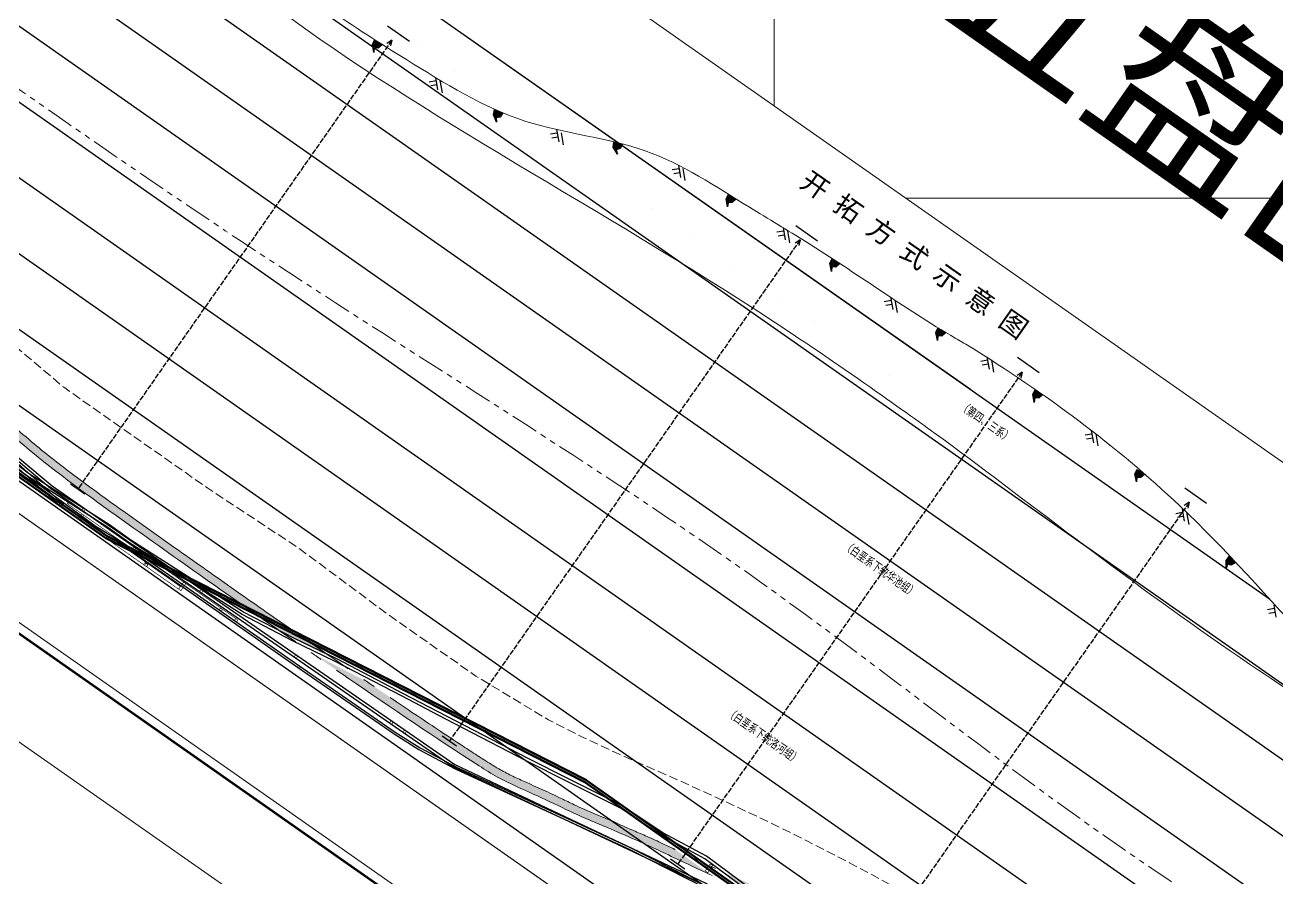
# Model space of a CAD drawing. Header units: inches. Extents: x 36473197 to 36486087, y 3899343 to 3911260.
# Drawn here: x 36475158 to 36476565, y 3904237 to 3905194 of the extents above; entities that cross this region are included whole.
import ezdxf

# ---------------------------------------------------------------- set-up
doc = ezdxf.new("R2010")
doc.units = ezdxf.units.IN
doc.header["$MEASUREMENT"] = 0
for name, pattern in [('ACAD_ISO02W100', [15, 12, -3]), ('CKXX1', [14, 5, -2, 5, -2]), ('PHANTOM2', [1.25, 0.625, -0.125, 0.125, -0.125, 0.125, -0.125])]:
    doc.linetypes.add(name, pattern=pattern)
doc.layers.get('0').update_dxf_attribs({"lineweight": 0})
doc.layers.add('0，井田位置示意图', color=7, linetype='Continuous')
for name, color, linetype, lineweight in [('四盘区辅运巷', 7, 'Continuous', 0), ('图形修饰', 7, 'Continuous', 0), ('等值线西区', 7, 'Continuous', 0), ('经纬网', 7, 'Continuous', 0), ('西区08线', 7, 'Continuous', 0), ('西区开拓设计', 7, 'Continuous', 0), ('采掘图', 7, 'Continuous', 0)]:
    doc.layers.add(name, color=color, linetype=linetype, lineweight=lineweight)
doc.styles.get("Standard").update_dxf_attribs({"font": 'simfang.ttf'})
doc.styles.add('黑体', font='simhei.ttf')
doc.linetypes.add('ZIGZAG', pattern='A,0.00254,-5.08,[131,ltypeshp.shx,S=5.08,R=0,X=-5.08,Y=0],-10.16,[131,ltypeshp.shx,S=5.08,R=180,X=5.08,Y=0],-5.08', length=20.32254)

msp = doc.modelspace()

# ---------------------------------------------------------------- hatches: boundary and pattern name
at = {"lineweight": 0}
h = msp.add_hatch(color=251, dxfattribs=at)
h.paths.add_polyline_path([(36475939.2, 3904244.7), (36475976.6, 3904218.5), (36476030.2, 3904194.1), (36476077.3, 3904170.1), (36476131.2, 3904140.9), (36476240.2, 3904064.6), (36476423.1, 3903926.3), (36476242.5, 3904067.5), (36476171.4, 3904118.4), (36476114.4, 3904156.1), (36476081.3, 3904177.8), (36476034, 3904202), (36476000.2, 3904217.2), (36475972, 3904230.3)])
h.paths.add_polyline_path([(36475544.8, 3904455.5), (36475479.7, 3904489.7), (36475509.5, 3904469.2), (36475515.6, 3904464.9), (36475521.8, 3904460.7), (36475528, 3904456.4), (36475534.2, 3904452.2), (36475540.4, 3904447.9), (36475546.6, 3904443.7), (36475552.8, 3904439.5), (36475559.1, 3904435.2), (36475565.3, 3904431), (36475571.5, 3904426.8), (36475577.7, 3904422.6), (36475583.9, 3904418.4), (36475590.2, 3904414.1), (36475596.4, 3904410), (36475602.6, 3904405.8), (36475608.9, 3904401.6), (36475615.1, 3904397.4), (36475621.4, 3904393.3), (36475627.7, 3904389.1), (36475633.9, 3904385), (36475640.2, 3904380.8), (36475646.5, 3904376.7), (36475652.8, 3904372.6), (36475659.1, 3904368.5), (36475665.5, 3904364.4), (36475671.8, 3904360.4), (36475678.1, 3904356.4), (36475684.6, 3904352.5), (36475691.1, 3904348.8), (36475697.8, 3904345.4), (36475704.6, 3904342.1), (36475711.4, 3904338.9), (36475718.2, 3904335.8), (36475725.1, 3904332.7), (36475732, 3904329.6), (36475738.8, 3904326.5), (36475745.6, 3904323.3), (36475752.4, 3904320.2), (36475759.2, 3904316.9), (36475766, 3904313.7), (36475772.8, 3904310.5), (36475779.6, 3904307.3), (36475786.4, 3904304.2), (36475793.3, 3904301.2), (36475800.3, 3904298.4), (36475807.3, 3904295.5), (36475814.2, 3904292.6), (36475821, 3904289.5), (36475827.9, 3904286.5), (36475834.8, 3904283.5), (36475841.7, 3904280.5), (36475848.6, 3904277.5), (36475855.5, 3904274.5), (36475862.3, 3904271.3), (36475869.1, 3904268.1), (36475875.9, 3904264.9), (36475882.7, 3904261.7), (36475889.5, 3904258.5), (36475896.3, 3904255.3), (36475903.1, 3904252.1), (36475909.9, 3904248.9), (36475916.7, 3904245.7), (36475923.5, 3904242.5), (36475929.9, 3904239.5), (36475888.5, 3904268.6), (36475862.5, 3904280.8), (36475836.2, 3904292.3), (36475831.4, 3904294.5), (36475824.6, 3904297.5), (36475817.7, 3904300.6), (36475810.6, 3904303.6), (36475803.5, 3904306.5), (36475796.7, 3904309.3), (36475789.9, 3904312.1), (36475783.2, 3904315.2), (36475776.5, 3904318.3), (36475769.7, 3904321.6), (36475763, 3904324.8), (36475756.1, 3904328), (36475749.3, 3904331.3), (36475742.4, 3904334.4), (36475735.6, 3904337.6), (36475728.7, 3904340.7), (36475721.8, 3904343.8), (36475715, 3904346.9), (36475708.3, 3904350), (36475701.7, 3904353.2), (36475695.3, 3904356.5), (36475689, 3904360), (36475682.7, 3904363.8), (36475676.5, 3904367.7), (36475670.2, 3904371.8), (36475663.9, 3904375.8), (36475657.6, 3904379.9), (36475651.3, 3904384), (36475645, 3904388.1), (36475638.7, 3904392.3), (36475632.5, 3904396.4), (36475626.2, 3904400.5), (36475620, 3904404.7), (36475613.7, 3904408.8), (36475607.5, 3904413), (36475601.3, 3904417.2), (36475595, 3904421.4), (36475588.8, 3904425.6), (36475582.6, 3904429.8), (36475576.4, 3904434), (36475570.2, 3904438.2)])
h.paths.add_polyline_path([(36475929.3, 3904248.3), (36475926.9, 3904244.9), (36475942.4, 3904234), (36475963.1, 3904224.6)])
h.paths.add_polyline_path([(36475924, 3904246.9), (36475926.4, 3904250.3), (36475924.4, 3904251.7), (36475913.6, 3904256.8), (36475906.8, 3904260), (36475902.3, 3904262.1)])
h.paths.add_polyline_path([(36475448.7, 3904511.1), (36475507.4, 3904481.2), (36475502, 3904484.9), (36475495.8, 3904489.1), (36475489.6, 3904493.4), (36475483.5, 3904497.7), (36475477.3, 3904501.9), (36475471.1, 3904506.2), (36475464.9, 3904510.5), (36475458.7, 3904514.8), (36475452.6, 3904519.1), (36475446.4, 3904523.3), (36475440.2, 3904527.6), (36475434.1, 3904531.9), (36475427.9, 3904536.2), (36475421.7, 3904540.5), (36475415.6, 3904544.8), (36475409.4, 3904549.1), (36475403.3, 3904553.4), (36475397.1, 3904557.7), (36475391, 3904562), (36475384.8, 3904566.3), (36475378.7, 3904570.7), (36475372.5, 3904575), (36475366.4, 3904579.3), (36475360.2, 3904583.6), (36475354.1, 3904588), (36475348, 3904592.3), (36475341.8, 3904596.6), (36475335.7, 3904601), (36475329.6, 3904605.3), (36475323.4, 3904609.6), (36475317.3, 3904614), (36475311.2, 3904618.3), (36475305.1, 3904622.7), (36475298.9, 3904627), (36475292.8, 3904631.4), (36475286.7, 3904635.7), (36475280.5, 3904640.1), (36475274.4, 3904644.4), (36475268.3, 3904648.8), (36475262.2, 3904653.2), (36475256.1, 3904657.5), (36475250, 3904661.9), (36475243.9, 3904666.3), (36475237.8, 3904670.7), (36475231.8, 3904675.1), (36475225.7, 3904679.5), (36475219.7, 3904684), (36475213.7, 3904688.5), (36475207.8, 3904693), (36475201.8, 3904697.5), (36475195.9, 3904702.1), (36475190.1, 3904706.7), (36475184.2, 3904711.3), (36475178.4, 3904716), (36475172.6, 3904720.7), (36475166.9, 3904725.4), (36475161.2, 3904730.2), (36475155.5, 3904735.1), (36475149.9, 3904740), (36475144.3, 3904744.9), (36475138.6, 3904749.8), (36475133, 3904754.8), (36475127.4, 3904759.8), (36475121.8, 3904764.8), (36475116.2, 3904769.8), (36475110.6, 3904774.8), (36475105.1, 3904779.8), (36475099.5, 3904784.9), (36475093.9, 3904789.9), (36475088.3, 3904794.9), (36475082.7, 3904799.9), (36475077.1, 3904805), (36475071.5, 3904810), (36475065.9, 3904815), (36475060.3, 3904820), (36475054.7, 3904825.1), (36475049.1, 3904830.1), (36475043.4, 3904835.1), (36475037.8, 3904840.1), (36475032.1, 3904845), (36475026.4, 3904850), (36475020.8, 3904854.9), (36475015.1, 3904859.8), (36475009.5, 3904864.8), (36475003.9, 3904869.7), (36474998.3, 3904874.7), (36474992.7, 3904879.7), (36474987.2, 3904884.7), (36474981.6, 3904889.8), (36474976, 3904894.8), (36474970.4, 3904899.9), (36474964.7, 3904904.9), (36474959, 3904909.9), (36474953.3, 3904914.8), (36474947.6, 3904919.8), (36474941.8, 3904924.7), (36474936.1, 3904929.5), (36474930.3, 3904934.4), (36474924.4, 3904939.2), (36474918.6, 3904944), (36474912.7, 3904948.7), (36474906.9, 3904953.5), (36474901, 3904958.2), (36474895.1, 3904962.9), (36474889.2, 3904967.6), (36474883.3, 3904972.3), (36474877.3, 3904976.9), (36474871.4, 3904981.6), (36474865.4, 3904986.2), (36474859.3, 3904990.8), (36474853.3, 3904995.4), (36474847.1, 3904999.9), (36474841, 3905004.3), (36474834.7, 3905008.7), (36474828.4, 3905013), (36474822.1, 3905017.2), (36474815.6, 3905021.4), (36474809.1, 3905025.4), (36474802.6, 3905029.3), (36474796.1, 3905033.2), (36474789.6, 3905037), (36474783.1, 3905040.8), (36474776.7, 3905044.6), (36474770.3, 3905048.4), (36474763.9, 3905052.3), (36474757.6, 3905056.2), (36474751.4, 3905060.2), (36474745.1, 3905064.2), (36474738.9, 3905068.3), (36474732.7, 3905072.5), (36474726.5, 3905076.6), (36474720.3, 3905080.9), (36474714.1, 3905085.1), (36474707.9, 3905089.4), (36474701.7, 3905093.6), (36474695.5, 3905097.9), (36474689.3, 3905102.1), (36474683.1, 3905106.4), (36474676.8, 3905110.6), (36474670.5, 3905114.8), (36474664.2, 3905119), (36474657.9, 3905123.1), (36474651.5, 3905127.2), (36474645.2, 3905131.3), (36474638.8, 3905135.4), (36474632.4, 3905139.4), (36474626.1, 3905143.4), (36474619.7, 3905147.4), (36474613.3, 3905151.4), (36474606.9, 3905155.4), (36474600.5, 3905159.3), (36474594, 3905163.2), (36474587.6, 3905167.2), (36474581.2, 3905171.1), (36474574.7, 3905175), (36474568.2, 3905178.9), (36474561.8, 3905182.7), (36474555.3, 3905186.6), (36474548.8, 3905190.4), (36474542.3, 3905194.2), (36474535.8, 3905198), (36474529.3, 3905201.8), (36474522.8, 3905205.6), (36474516.3, 3905209.4), (36474509.8, 3905213.2), (36474503.4, 3905217), (36474496.9, 3905220.8), (36474490.4, 3905224.6), (36474484, 3905228.4), (36474477.6, 3905232.2), (36474471.2, 3905236.1), (36474464.8, 3905240), (36474458.4, 3905243.9), (36474452, 3905247.8), (36474445.7, 3905251.8), (36474439.4, 3905255.8), (36474433.1, 3905259.8), (36474426.7, 3905263.9), (36474420.4, 3905267.9), (36474414.1, 3905272), (36474407.8, 3905276.1), (36474401.5, 3905280.1), (36474395.3, 3905284.2), (36474389.1, 3905288.3), (36474382.9, 3905292.5), (36474376.9, 3905296.7), (36474370.8, 3905301.1), (36474364.8, 3905305.4), (36474358.8, 3905309.9), (36474352.9, 3905314.4), (36474346.9, 3905318.9), (36474341.6, 3905312), (36474347.6, 3905307.4), (36474353.6, 3905302.9), (36474359.7, 3905298.4), (36474365.7, 3905294), (36474371.8, 3905289.6), (36474378, 3905285.3), (36474384.2, 3905281.1), (36474390.5, 3905276.9), (36474396.8, 3905272.8), (36474403.1, 3905268.7), (36474409.4, 3905264.7), (36474415.7, 3905260.6), (36474422, 3905256.5), (36474428.4, 3905252.5), (36474434.7, 3905248.5), (36474441.1, 3905244.4), (36474447.4, 3905240.4), (36474453.8, 3905236.5), (36474460.2, 3905232.5), (36474466.6, 3905228.6), (36474473.1, 3905224.8), (36474479.5, 3905220.9), (36474486, 3905217.1), (36474492.5, 3905213.3), (36474498.9, 3905209.4), (36474505.4, 3905205.7), (36474511.9, 3905201.9), (36474518.4, 3905198.1), (36474524.9, 3905194.3), (36474531.4, 3905190.5), (36474537.9, 3905186.7), (36474544.4, 3905182.9), (36474550.8, 3905179.1), (36474557.3, 3905175.2), (36474563.8, 3905171.4), (36474570.2, 3905167.5), (36474576.6, 3905163.6), (36474583.1, 3905159.7), (36474589.5, 3905155.8), (36474595.9, 3905151.9), (36474602.3, 3905147.9), (36474608.7, 3905144), (36474615.1, 3905140), (36474621.4, 3905136), (36474627.8, 3905132), (36474634.1, 3905128), (36474640.5, 3905124), (36474646.8, 3905119.9), (36474653.1, 3905115.8), (36474659.4, 3905111.7), (36474665.7, 3905107.6), (36474671.9, 3905103.4), (36474678.2, 3905099.2), (36474684.4, 3905094.9), (36474690.6, 3905090.7), (36474696.8, 3905086.4), (36474703, 3905082.2), (36474709.2, 3905077.9), (36474715.4, 3905073.7), (36474721.6, 3905069.4), (36474727.8, 3905065.2), (36474734.1, 3905061.1), (36474740.3, 3905056.9), (36474746.6, 3905052.8), (36474753, 3905048.8), (36474759.4, 3905044.8), (36474765.8, 3905040.9), (36474772.2, 3905037.1), (36474778.7, 3905033.3), (36474785.2, 3905029.5), (36474791.7, 3905025.7), (36474798.2, 3905021.8), (36474804.6, 3905017.9), (36474811, 3905014), (36474817.3, 3905009.9), (36474823.6, 3905005.8), (36474829.8, 3905001.5), (36474835.9, 3904997.2), (36474842, 3904992.8), (36474848.1, 3904988.4), (36474854.1, 3904983.8), (36474860.1, 3904979.3), (36474866, 3904974.7), (36474872, 3904970.1), (36474877.9, 3904965.4), (36474883.8, 3904960.8), (36474889.7, 3904956.1), (36474895.5, 3904951.4), (36474901.4, 3904946.7), (36474907.3, 3904942), (36474913.1, 3904937.2), (36474918.9, 3904932.5), (36474924.7, 3904927.7), (36474930.4, 3904922.9), (36474936.2, 3904918), (36474941.9, 3904913.1), (36474947.6, 3904908.2), (36474953.3, 3904903.3), (36474958.9, 3904898.3), (36474964.6, 3904893.4), (36474970.1, 3904888.3), (36474975.7, 3904883.3), (36474981.3, 3904878.3), (36474986.9, 3904873.2), (36474992.5, 3904868.2), (36474998.1, 3904863.2), (36475003.7, 3904858.2), (36475009.4, 3904853.3), (36475015, 3904848.3), (36475020.7, 3904843.4), (36475026.4, 3904838.5), (36475032, 3904833.5), (36475037.7, 3904828.5), (36475043.3, 3904823.6), (36475048.9, 3904818.6), (36475054.5, 3904813.6), (36475060.1, 3904808.5), (36475065.7, 3904803.5), (36475071.3, 3904798.5), (36475076.9, 3904793.5), (36475082.5, 3904788.4), (36475088.1, 3904783.4), (36475093.6, 3904778.4), (36475099.2, 3904773.3), (36475104.8, 3904768.3), (36475110.4, 3904763.3), (36475116, 3904758.3), (36475121.6, 3904753.3), (36475127.2, 3904748.3), (36475132.9, 3904743.3), (36475138.5, 3904738.3), (36475144.2, 3904733.4), (36475149.9, 3904728.5), (36475155.6, 3904723.6), (36475161.3, 3904718.8), (36475167.1, 3904714), (36475172.9, 3904709.2), (36475178.8, 3904704.5), (36475184.7, 3904699.8), (36475190.6, 3904695.2), (36475196.5, 3904690.6), (36475202.5, 3904686), (36475208.5, 3904681.5), (36475214.5, 3904677), (36475220.6, 3904672.5), (36475226.6, 3904668.1), (36475232.7, 3904663.6), (36475238.8, 3904659.2), (36475244.9, 3904654.8), (36475251, 3904650.4), (36475257.1, 3904646.1), (36475263.2, 3904641.7), (36475269.4, 3904637.3), (36475275.5, 3904633), (36475281.6, 3904628.6), (36475287.7, 3904624.3), (36475293.9, 3904619.9), (36475300, 3904615.6), (36475306.1, 3904611.2), (36475312.3, 3904606.9), (36475318.4, 3904602.5), (36475324.5, 3904598.2), (36475330.7, 3904593.8), (36475336.8, 3904589.5), (36475342.9, 3904585.2), (36475349.1, 3904580.8), (36475355.2, 3904576.5), (36475361.4, 3904572.2), (36475367.5, 3904567.8), (36475373.6, 3904563.5), (36475379.8, 3904559.2), (36475386, 3904554.9), (36475392.1, 3904550.6), (36475398.3, 3904546.3), (36475404.4, 3904542), (36475410.6, 3904537.7), (36475416.8, 3904533.4), (36475422.9, 3904529.1), (36475429.1, 3904524.8), (36475435.3, 3904520.5), (36475441.4, 3904516.2), (36475447.6, 3904511.9)])
h.paths.add_polyline_path([(36475511.2, 3904473.6), (36475541.8, 3904457.6), (36475539.1, 3904459.4)], flags=17)
at = {"linetype": 'Continuous'}
h = msp.add_hatch(dxfattribs=at)
h.set_pattern_fill('ANSI31', color=256, scale=6.974288, angle=-35.0009, style=0)
h.set_pattern_definition([(99.99908, (36474913.0911, 3903407.0952), (0.8585441, 0.15137024), [])])
h.paths.add_polyline_path([(36475551.2, 3905177.9), (36475559.5, 3905172.1), (36475555.1, 3905168.3), (36475550.7, 3905168.5), (36475550.2, 3905163.5), (36475548.6, 3905172.4)])
h = msp.add_hatch(dxfattribs=at)
h.set_pattern_fill('ANSI31', color=256, scale=6.974288, angle=-21.9621, style=0)
h.set_pattern_definition([(113.037923, (36475463.7227, 3903230.2463), (0.80225766, 0.34116502), [])])
h.paths.add_polyline_path([(36475685.8, 3905099.4), (36475695.2, 3905095.6), (36475691.9, 3905090.9), (36475687.5, 3905090.1), (36475688.1, 3905085.1), (36475684.5, 3905093.5)])
h = msp.add_hatch(dxfattribs=at)
h.set_pattern_fill('ANSI31', color=256, scale=6.974288, angle=-14.2824, style=0)
h.set_pattern_definition([(120.71763, (36475849.22756, 3903181.1041), (0.74947023, 0.44531483), [])])
h.paths.add_polyline_path([(36475819.6, 3905063.1), (36475829.4, 3905060.6), (36475826.7, 3905055.5), (36475822.5, 3905054.1), (36475823.7, 3905049.3), (36475819.1, 3905057.1)])
h = msp.add_hatch(dxfattribs=at)
h.set_pattern_fill('ANSI31', color=256, scale=6.974288, angle=-35.0009, style=0)
h.set_pattern_definition([(99.99908, (36475310.5497, 3903233.73845), (0.8585441, 0.15137024), [])])
h.paths.add_polyline_path([(36475948.6, 3905004.5), (36475956.9, 3904998.7), (36475952.6, 3904994.9), (36475948.2, 3904995.1), (36475947.6, 3904990.1), (36475946, 3904999.1)])
h = msp.add_hatch(dxfattribs=at)
h.set_pattern_fill('ANSI31', color=256, scale=6.974288, angle=-35.0009, style=0)
h.set_pattern_definition([(99.99908, (36475426.9973, 3903161.3167), (0.8585441, 0.15137024), [])])
h.paths.add_polyline_path([(36476065.1, 3904932.1), (36476073.4, 3904926.3), (36476069, 3904922.5), (36476064.6, 3904922.7), (36476064.1, 3904917.7), (36476062.5, 3904926.7)])
h = msp.add_hatch(dxfattribs=at)
h.set_pattern_fill('ANSI31', color=256, scale=6.974288, angle=-35.0009, style=0)
h.set_pattern_definition([(99.99908, (36475546.09, 3903083.799), (0.8585441, 0.15137024), [])])
h.paths.add_polyline_path([(36476184.2, 3904854.6), (36476192.5, 3904848.8), (36476188.1, 3904845), (36476183.7, 3904845.2), (36476183.2, 3904840.2), (36476181.6, 3904849.1)])
h = msp.add_hatch(dxfattribs=at)
h.set_pattern_fill('ANSI31', color=256, scale=6.974288, angle=-35.0009, style=0)
h.set_pattern_definition([(99.99908, (36475654.90734, 3903014.1853), (0.8585441, 0.15137024), [])])
h.paths.add_polyline_path([(36476293, 3904785), (36476301.3, 3904779.2), (36476297, 3904775.3), (36476292.6, 3904775.5), (36476292, 3904770.6), (36476290.4, 3904779.5)])
h = msp.add_hatch(dxfattribs=at)
h.set_pattern_fill('ANSI31', color=256, scale=6.974288, angle=-35.0009, style=0)
h.set_pattern_definition([(99.99908, (36475769.694, 3902924.9128), (0.8585441, 0.15137024), [])])
h.paths.add_polyline_path([(36476407.8, 3904695.7), (36476416.1, 3904689.9), (36476411.7, 3904686.1), (36476407.3, 3904686.3), (36476406.8, 3904681.3), (36476405.2, 3904690.3)])
h = msp.add_hatch(dxfattribs=at)
h.set_pattern_fill('ANSI31', color=256, scale=6.974288, angle=-45.692, style=0)
h.set_pattern_definition([(89.30804, (36475555.7105, 3902976.327), (0.87172248, -0.01052833), [])])
h.paths.add_polyline_path([(36476511.2, 3904598), (36476518.3, 3904590.8), (36476513.3, 3904587.8), (36476509, 3904588.8), (36476507.6, 3904584.1), (36476507.7, 3904593.1)])

# ---------------------------------------------------------------- linework, layer by layer
at = {"color": 250, "lineweight": -3}
for p, q in [((36474705.9, 3905845.7, 9999), (36476556.4, 3904549.9, 9999)), ((36474705.9, 3905845.7, 9999), (36476556.4, 3904549.9, 9999)), ((36474705.9, 3905845.7, 9999), (36476220.3, 3904785.3, 9999)), ((36474665.8, 3905788.6, 9999), (36477476.2, 3903820.6, 9999)), ((36474625.8, 3905731.4, 9999), (36477436.2, 3903763.5, 9999)), ((36474585.8, 3905674.3, 9999), (36477396.2, 3903706.4, 9999)), ((36474545.8, 3905617.2, 9999), (36477356.2, 3903649.3, 9999)), ((36474505.8, 3905560, 9999), (36477316.2, 3903592.1, 9999)), ((36474465.8, 3905502.9, 9999), (36477276.2, 3903535, 9999)), ((36474425.8, 3905445.8, 9999), (36477236.2, 3903477.9, 9999)), ((36474385.8, 3905388.7, 9999), (36477196.2, 3903420.7, 9999)), ((36474345.8, 3905331.5, 9999), (36477156.2, 3903363.6, 9999)), ((36474305.8, 3905274.4, 9999), (36477120.4, 3903303.6, 9999))]:
    msp.add_line(p, q, dxfattribs=at)
at = {"lineweight": -3}
for p, q in [((36475565.5, 3905193.3, 9999), (36475590.1, 3905176.1, 9999)), ((36476024.1, 3904969.2, 9999), (36476048.7, 3904952, 9999)), ((36476273.1, 3904821.3, 9999), (36476297.7, 3904804.1, 9999)), ((36476461.1, 3904674.5, 9999), (36476485.7, 3904657.3, 9999))]:
    msp.add_line(p, q, dxfattribs=at)
at = {"color": 7, "linetype": 'ACAD_ISO02W100', "lineweight": -3, "ltscale": 0.5}
for p, q in [((36475570.5, 3905177.3, 9999), (36475217.4, 3904673.1, 9999)), ((36476029.1, 3904953.2, 9999), (36475634.9, 3904390.1, 9999)), ((36476278.5, 3904804.5, 9999), (36475891.6, 3904252.1, 9999)), ((36476466.1, 3904658.4, 9999), (36476107.2, 3904145.8, 9999))]:
    msp.add_line(p, q, dxfattribs=at)
at = {"linetype": 'Continuous', "lineweight": -3}
for p, q in [((36475548.6, 3905172.4, 9999), (36475551.2, 3905177.9, 9999)), ((36475550.2, 3905163.5, 9999), (36475548.6, 3905172.4, 9999)), ((36475550.7, 3905168.5, 9999), (36475550.2, 3905163.5, 9999)), ((36475555.1, 3905168.3, 9999), (36475550.7, 3905168.5, 9999)), ((36475559.5, 3905172.1, 9999), (36475555.1, 3905168.3, 9999)), ((36475619.4, 3905135.4, 9999), (36475621.8, 3905121.6, 9999)), ((36475620.1, 3905131.5, 9999), (36475612.4, 3905130.1, 9999)), ((36475620.9, 3905127, 9999), (36475614.1, 3905125.8, 9999)), ((36475624.4, 3905131.9, 9999), (36475626.8, 3905118.2, 9999)), ((36475684.5, 3905093.5, 9999), (36475685.8, 3905099.4, 9999)), ((36475688.1, 3905085.1, 9999), (36475684.5, 3905093.5, 9999)), ((36475691.9, 3905090.9, 9999), (36475687.5, 3905090.1, 9999)), ((36475695.2, 3905095.6, 9999), (36475691.9, 3905090.9, 9999)), ((36475687.5, 3905090.1, 9999), (36475688.1, 3905085.1, 9999)), ((36475755.5, 3905076.8, 9999), (36475757.9, 3905063.1, 9999)), ((36475756.1, 3905072.9, 9999), (36475748.5, 3905071.6, 9999)), ((36475756.9, 3905068.4, 9999), (36475750.2, 3905067.3, 9999)), ((36475760.5, 3905073.3, 9999), (36475762.9, 3905059.6, 9999)), ((36475819.1, 3905057.1, 9999), (36475819.6, 3905063.1, 9999)), ((36475823.7, 3905049.3, 9999), (36475819.1, 3905057.1, 9999)), ((36475826.7, 3905055.5, 9999), (36475822.5, 3905054.1, 9999)), ((36475822.5, 3905054.1, 9999), (36475823.7, 3905049.3, 9999)), ((36475829.4, 3905060.6, 9999), (36475826.7, 3905055.5, 9999)), ((36475892.3, 3905036.8, 9999), (36475894.7, 3905023, 9999)), ((36475893, 3905032.9, 9999), (36475885.3, 3905031.5, 9999)), ((36475893.8, 3905028.4, 9999), (36475887, 3905027.2, 9999)), ((36475897.3, 3905033.3, 9999), (36475899.7, 3905019.5, 9999)), ((36475946, 3904999.1, 9999), (36475948.6, 3905004.5, 9999)), ((36475947.6, 3904990.1, 9999), (36475946, 3904999.1, 9999)), ((36475948.2, 3904995.1, 9999), (36475947.6, 3904990.1, 9999)), ((36475952.6, 3904994.9, 9999), (36475948.2, 3904995.1, 9999)), ((36475956.9, 3904998.7, 9999), (36475952.6, 3904994.9, 9999)), ((36476009.8, 3904966.8, 9999), (36476012.2, 3904953.1, 9999)), ((36476010.5, 3904962.9, 9999), (36476002.8, 3904961.5, 9999)), ((36476011.2, 3904958.4, 9999), (36476004.5, 3904957.2, 9999)), ((36476014.8, 3904963.3, 9999), (36476017.2, 3904949.6, 9999)), ((36476062.5, 3904926.7, 9999), (36476065.1, 3904932.1, 9999)), ((36476064.1, 3904917.7, 9999), (36476062.5, 3904926.7, 9999)), ((36476064.6, 3904922.7, 9999), (36476064.1, 3904917.7, 9999)), ((36476069, 3904922.5, 9999), (36476064.6, 3904922.7, 9999)), ((36476073.4, 3904926.3, 9999), (36476069, 3904922.5, 9999)), ((36476131.3, 3904884.8, 9999), (36476123.6, 3904883.5, 9999)), ((36476132.1, 3904880.4, 9999), (36476125.3, 3904879.2, 9999)), ((36476130.6, 3904888.8, 9999), (36476133, 3904875, 9999)), ((36476135.6, 3904885.3, 9999), (36476138, 3904871.5, 9999)), ((36476181.6, 3904849.1, 9999), (36476184.2, 3904854.6, 9999)), ((36476183.2, 3904840.2, 9999), (36476181.6, 3904849.1, 9999)), ((36476183.7, 3904845.2, 9999), (36476183.2, 3904840.2, 9999)), ((36476188.1, 3904845, 9999), (36476183.7, 3904845.2, 9999)), ((36476192.5, 3904848.8, 9999), (36476188.1, 3904845, 9999)), ((36476239.6, 3904817.9, 9999), (36476232, 3904816.5, 9999)), ((36476240.4, 3904813.4, 9999), (36476233.7, 3904812.2, 9999)), ((36476238.9, 3904821.8, 9999), (36476241.4, 3904808, 9999)), ((36476243.9, 3904818.3, 9999), (36476246.4, 3904804.5, 9999)), ((36476290.4, 3904779.5, 9999), (36476293, 3904785, 9999)), ((36476292, 3904770.6, 9999), (36476290.4, 3904779.5, 9999)), ((36476292.6, 3904775.5, 9999), (36476292, 3904770.6, 9999)), ((36476297, 3904775.3, 9999), (36476292.6, 3904775.5, 9999)), ((36476301.3, 3904779.2, 9999), (36476297, 3904775.3, 9999)), ((36476356.8, 3904735, 9999), (36476349.1, 3904733.6, 9999)), ((36476357.6, 3904730.5, 9999), (36476350.9, 3904729.3, 9999)), ((36476356.1, 3904738.9, 9999), (36476358.6, 3904725.2, 9999)), ((36476361.1, 3904735.4, 9999), (36476363.5, 3904721.7, 9999)), ((36476405.2, 3904690.3, 9999), (36476407.8, 3904695.7, 9999)), ((36476406.8, 3904681.3, 9999), (36476405.2, 3904690.3, 9999)), ((36476407.3, 3904686.3, 9999), (36476406.8, 3904681.3, 9999)), ((36476411.7, 3904686.1, 9999), (36476407.3, 3904686.3, 9999)), ((36476416.1, 3904689.9, 9999), (36476411.7, 3904686.1, 9999)), ((36476458.7, 3904646.9, 9999), (36476451.1, 3904645.5, 9999)), ((36476459.5, 3904642.4, 9999), (36476452.8, 3904641.2, 9999)), ((36476458.1, 3904650.8, 9999), (36476460.5, 3904637.1, 9999)), ((36476463, 3904647.3, 9999), (36476465.5, 3904633.6, 9999)), ((36476507.6, 3904584.1, 9999), (36476507.7, 3904593.1, 9999)), ((36476509, 3904588.8, 9999), (36476507.6, 3904584.1, 9999)), ((36476507.7, 3904593.1, 9999), (36476511.2, 3904598, 9999)), ((36476513.3, 3904587.8, 9999), (36476509, 3904588.8, 9999)), ((36476518.3, 3904590.8, 9999), (36476513.3, 3904587.8, 9999)), ((36476561, 3904543, 9999), (36476563.4, 3904529.3, 9999)), ((36476561.7, 3904539.1, 9999), (36476554, 3904537.7, 9999)), ((36476562.5, 3904534.6, 9999), (36476555.7, 3904533.4, 9999))]:
    msp.add_line(p, q, dxfattribs=at)
at = {"color": 3, "lineweight": -3}
for p, q in [((36475570.5, 3905177.3, 9999), (36475564.8, 3905173.6, 9999)), ((36475570.5, 3905177.3, 9999), (36475569, 3905170.7, 9999)), ((36476029.1, 3904953.2, 9999), (36476023.4, 3904949.5, 9999)), ((36476029.1, 3904953.2, 9999), (36476027.6, 3904946.6, 9999)), ((36476278.5, 3904804.5, 9999), (36476272.8, 3904800.9, 9999)), ((36476278.5, 3904804.5, 9999), (36476277, 3904797.9, 9999)), ((36475225.5, 3904667.5, 9999), (36475209.4, 3904678.7, 9999)), ((36476466.1, 3904658.4, 9999), (36476460.5, 3904654.8, 9999)), ((36476466.1, 3904658.4, 9999), (36476464.6, 3904651.8, 9999)), ((36475642.9, 3904384.5, 9999), (36475626.9, 3904395.8, 9999)), ((36475899.6, 3904246.5, 9999), (36475883.6, 3904257.7, 9999))]:
    msp.add_line(p, q, dxfattribs=at)
at = {"color": 104}
msp.add_line((36475207.6, 3904659.1, 9999), (36475206, 3904656.8, 9999), dxfattribs=at)
at = {"color": 3, "lineweight": 50, "ltscale": 0.3}
for p, q in [((36475249, 3904618.2, 9999.1), (36475787.3, 3904344.2, 9999.1)), ((36475250.6, 3904620.5, 9859.7), (36475789, 3904346.5, 9859.7))]:
    msp.add_line(p, q, dxfattribs=at)
at = {"color": 3, "linetype": 'CKXX1', "ltscale": 2, "elevation": 9999, "flags": 128}
msp.add_lwpolyline([(36476470, 3903983.6), (36476380.4, 3904055.8), (36476142.2, 3904222.7), (36476084.4, 3904253.8), (36476037.5, 3904277.9), (36475994.9, 3904299), (36475956.9, 3904316.8), (36475920.5, 3904333.7), (36475885.3, 3904349.6), (36475853.3, 3904363.5), (36475821, 3904377.8), (36475786.1, 3904394.1), (36475746.4, 3904414.2), (36475664.8, 3904463.3), (36475567.3, 3904531.6), (36475465.3, 3904607.3), (36475363.7, 3904674.1), (36475201.8, 3904787.5), (36475147.3, 3904833.6), (36475107.6, 3904869.7), (36475068.4, 3904905.6), (36475027.5, 3904942.8), (36474982, 3904983.4), (36474921.9, 3905034.3), (36474851.7, 3905089.8), (36474762.2, 3905146.1), (36474711.3, 3905173.8), (36474590.7, 3905240), (36474383, 3905370.7)], dxfattribs=at)
at = {"color": 5, "lineweight": 30, "elevation": 9999.1}
for points in [[(36474514.7, 3905161.4), (36474676.2, 3905068.9), (36475007, 3904833.9), (36475116.4, 3904733.3), (36475187.1, 3904674.4), (36475238.9, 3904638.1), (36475639.4, 3904361.6), (36475921.2, 3904228.4), (36476127.6, 3904104.7), (36476211, 3904059.1)], [(36474516.5, 3905164), (36474678, 3905071.4), (36475008.8, 3904836.4), (36475118.2, 3904735.8), (36475188.8, 3904677), (36475240.7, 3904640.7), (36475641.2, 3904364.2), (36475923, 3904230.9), (36476129.4, 3904107.2), (36476212.8, 3904061.7)]]:
    msp.add_lwpolyline(points, dxfattribs=at)
at = {"color": 3, "lineweight": 50, "ltscale": 0.3}
for points, elevation in [([(36475250.6, 3904620.5), (36474542.5, 3905119)], 9859.7), ([(36475249, 3904618.2), (36474540.8, 3905116.8)], 9999.1), ([(36476790.8, 3903639.9), (36475788.8, 3904346.6)], 9999), ([(36475787.3, 3904344.2), (36476789, 3903637.8), (36476775.2, 3903617.7), (36476779.7, 3903614.5), (36476793.7, 3903634.4), (36476874.9, 3903577.6)], 9999)]:
    msp.add_lwpolyline(points, dxfattribs=dict(at, elevation=elevation))
at = {"color": 30, "lineweight": 30, "true_color": 0xff8000, "elevation": 9999.1}
for points in [[(36474691.5, 3905076.9), (36474702.9, 3905069), (36474756.4, 3905038.8), (36474811.5, 3905000.2), (36475194.9, 3904657.2), (36475199.4, 3904654)], [(36474693.6, 3905079.9), (36474704.8, 3905072), (36474758.3, 3905041.8), (36474813.7, 3905003), (36475197.1, 3904660), (36475201.5, 3904657)]]:
    msp.add_lwpolyline(points, dxfattribs=at)
at = {"color": 1, "lineweight": 30}
for points, elevation in [([(36474757.5, 3904988.9), (36474757.5, 3904988.9), (36475002.1, 3904815.5), (36475068.5, 3904752.3), (36475237, 3904629.5), (36475267.3, 3904610.9), (36475464.5, 3904473.3), (36475572.9, 3904398.4), (36475600.8, 3904380.8), (36475641.6, 3904359), (36475836.9, 3904268.9), (36475945.9, 3904213.7), (36476024.8, 3904166.4), (36476126.3, 3904105.6), (36476186.2, 3904070.5), (36476221.6, 3904048.3), (36476386.6, 3903955.8), (36476503, 3903872.2), (36476723.3, 3903718)], 9999.1), ([(36474758.8, 3904990.8), (36475003.4, 3904817.4), (36475069.8, 3904754.2), (36475238.3, 3904631.4), (36475268.6, 3904612.8), (36475465.8, 3904475.2), (36475574.2, 3904400.3), (36475602.1, 3904382.7), (36475643, 3904360.9), (36475838.2, 3904270.8), (36475947.2, 3904215.6), (36476026.1, 3904168.3), (36476127.6, 3904107.5), (36476187.5, 3904072.4), (36476222.9, 3904050.1), (36476387.9, 3903957.7), (36476504.3, 3903874.1), (36476724.7, 3903719.8)], 9999)]:
    msp.add_lwpolyline(points, dxfattribs=dict(at, elevation=elevation))
at = {"color": 6, "lineweight": 30, "elevation": 9999}
for points in [[(36476647, 3903748.6), (36476541.8, 3903813), (36476449.6, 3903877.5), (36476371.4, 3903941.6), (36476290.2, 3903998), (36476211.7, 3904054.8), (36476149.8, 3904098.1), (36476099.3, 3904133), (36476020.1, 3904188.4), (36475984.4, 3904211.8), (36475921.9, 3904258.2), (36475873.1, 3904284.6), (36475827.1, 3904315.1), (36475767.2, 3904345.1), (36475721.9, 3904367.9), (36475630.3, 3904415.3), (36475582.1, 3904440.6), (36475506.9, 3904479.5), (36475458.7, 3904503), (36475402.2, 3904532.3), (36475275.1, 3904613.2), (36475251.3, 3904630.3), (36475161.3, 3904687.3), (36475063.5, 3904760.9)], [(36476648.8, 3903751.4), (36476543.6, 3903815.8), (36476451.7, 3903880.2), (36476373.5, 3903944.3), (36476292.1, 3904000.8), (36476213.6, 3904057.5), (36476151.8, 3904100.8), (36476101.3, 3904135.8), (36476022, 3904191.2), (36475986.3, 3904214.6), (36475923.8, 3904261), (36475874.8, 3904287.5), (36475828.8, 3904318), (36475768.7, 3904348.1), (36475723.5, 3904370.9), (36475631.8, 3904418.3), (36475583.6, 3904443.5), (36475508.4, 3904482.5), (36475460.2, 3904506), (36475403.8, 3904535.2), (36475277, 3904616), (36475253.2, 3904633.1), (36475163.3, 3904690.1), (36475065.5, 3904763.6)]]:
    msp.add_lwpolyline(points, dxfattribs=at)
at = {"color": 30, "true_color": 0xff8000, "elevation": 9999.1}
msp.add_lwpolyline([(36475196.5, 3904656.1, 0.837, 0.837, 0), (36475197.4, 3904657.4, 0.837, 0.837, -1), (36475200.4, 3904655.3, 0.837, 0.837, 0), (36475199.5, 3904654, 0, 0, 0)], format="xyseb", dxfattribs=at)
at = {"color": 104, "const_width": 0.697, "elevation": 9999}
for points in [[(36475337.4, 3904564.8), (36475206, 3904656.8)], [(36475339, 3904567.1), (36475207.6, 3904659.1)], [(36475224.5, 3904643.9), (36475220.5, 3904638.2)], [(36475332.8, 3904563.8), (36475222.5, 3904641)], [(36475334.8, 3904566.6), (36475330.8, 3904560.9)]]:
    msp.add_lwpolyline(points, dxfattribs=at)
at = {"color": 104, "lineweight": 25, "const_width": 0.697, "elevation": 9999}
msp.add_lwpolyline([(36475222, 3904645.7), (36475218, 3904639.9), (36475333.4, 3904559.1), (36475337.3, 3904564.9)], dxfattribs=at)
at = {"color": 5}
for points, elevation in [([(36475222, 3904649.9, 0.697, 0.697, 0), (36475222.8, 3904651, 0.697, 0.697, -1), (36475225.3, 3904649.3, 0.697, 0.697, 0), (36475224.5, 3904648.2, 0, 0, 0)], 9999), ([(36475354.3, 3904558.4, 0.697, 0.697, 0), (36475355, 3904559.5, 0.697, 0.697, -1), (36475357.5, 3904557.7, 0.697, 0.697, 0), (36475356.8, 3904556.6, 0, 0, 0)], 9999.1), ([(36475460.6, 3904485.1, 0.697, 0.697, 0), (36475461.4, 3904486.2, 0.697, 0.697, -1), (36475463.9, 3904484.4, 0.697, 0.697, 0), (36475463.1, 3904483.3, 0, 0, 0)], 9999.1), ([(36475463.9, 3904473.5, 0.697, 0.697, 0), (36475464.7, 3904474.6, 0.697, 0.697, -1), (36475467.2, 3904472.8, 0.697, 0.697, 0), (36475466.4, 3904471.7, 0, 0, 0)], 9999.1), ([(36475568, 3904411, 0.697, 0.697, 0), (36475568.7, 3904412.1, 0.697, 0.697, -1), (36475571.2, 3904410.4, 0.697, 0.697, 0), (36475570.5, 3904409.3, 0, 0, 0)], 9999.1), ([(36475582.9, 3904400.6, 0.697, 0.697, 0), (36475583.7, 3904401.6, 0.697, 0.697, -1), (36475586.2, 3904399.9, 0.697, 0.697, 0), (36475585.4, 3904398.8, 0, 0, 0)], 9999.4), ([(36475679.6, 3904342.6, 0.697, 0.697, 0), (36475680.1, 3904343.8, 0.697, 0.697, -1), (36475682.9, 3904342.5, 0.697, 0.697, 0), (36475682.3, 3904341.3, 0, 0, 0)], 9999.1)]:
    msp.add_lwpolyline(points, format="xyseb", dxfattribs=dict(at, elevation=elevation))
at = {"color": 6, "const_width": 0.697, "elevation": 9999}
for points in [[(36475278.7, 3904606), (36475279.4, 3904607)], [(36475278.7, 3904606), (36475281.2, 3904604.2)], [(36475281.2, 3904604.2), (36475281.9, 3904605.3)], [(36475281.2, 3904604.3), (36475282, 3904605.4)], [(36475292.4, 3904587.8), (36475293.2, 3904588.9)], [(36475292.4, 3904587.8), (36475294.9, 3904586)], [(36475294.9, 3904586), (36475295.7, 3904587.1)], [(36475295, 3904586.1), (36475295.8, 3904587.2)], [(36475378.8, 3904536), (36475379.6, 3904537)]]:
    msp.add_lwpolyline(points, dxfattribs=at)
for points in [[(36475279.4, 3904607, -1), (36475281.9, 3904605.3)], [(36475293.2, 3904588.9, -1), (36475295.7, 3904587.1)]]:
    msp.add_lwpolyline(points, format="xyb", dxfattribs=at)
at = {"color": 104, "const_width": 0.697, "elevation": 9999}
msp.add_lwpolyline([(36475292.9, 3904590.7), (36475296.2, 3904588.4), (36475294.7, 3904586.2), (36475291.4, 3904588.5)], close=True, dxfattribs=at)
at = {"color": 104, "elevation": 9999}
msp.add_lwpolyline([(36475334.8, 3904566.6, 0.697, 0.697, 0), (36475335.6, 3904567.7, 0.697, 0.697, -1), (36475338.1, 3904566, 0.697, 0.697, 0), (36475337.3, 3904564.9, 0, 0, 0)], format="xyseb", dxfattribs=at)
at = {"color": 4, "const_width": 0.697, "elevation": 9999}
for points in [[(36475337.4, 3904564.8), (36475394.6, 3904524.7)], [(36475339, 3904567.1), (36475396.3, 3904527.1)], [(36475376.2, 3904537.6), (36475377, 3904538.7)], [(36475376.2, 3904537.6), (36475378.7, 3904535.9)], [(36475378.7, 3904535.9), (36475379.5, 3904537)], [(36475393.4, 3904525.6), (36475394.1, 3904526.7)], [(36475393.4, 3904525.6), (36475395.9, 3904523.9)], [(36475395.9, 3904523.9), (36475396.6, 3904525)], [(36475396, 3904524), (36475396.7, 3904525)]]:
    msp.add_lwpolyline(points, dxfattribs=at)
for points in [[(36475377, 3904538.7, -1), (36475379.5, 3904537)], [(36475394.1, 3904526.7, -1), (36475396.6, 3904525)]]:
    msp.add_lwpolyline(points, format="xyb", dxfattribs=at)
at = {"color": 3, "elevation": 9999.1}
msp.add_lwpolyline([(36475646.8, 3904416, 0.697, 0.697, 0), (36475647.5, 3904417.1, 0.697, 0.697, -1), (36475650, 3904415.3, 0.697, 0.697, 0), (36475649.3, 3904414.2, 0, 0, 0)], format="xyseb", dxfattribs=at)
at = {"color": 104, "linetype": 'CKXX1', "ltscale": 2, "const_width": 0.697, "elevation": 9999}
for points in [[(36475928, 3904252.6), (36475922.7, 3904245.1)], [(36475930.9, 3904250.6), (36475925.6, 3904243.1)], [(36475926.5, 3904250.2), (36475927.2, 3904251.2)], [(36475926.5, 3904250.2), (36475929.3, 3904248.2)], [(36475929.3, 3904248.2), (36475930, 3904249.2)], [(36475922.4, 3904244.6), (36475923.1, 3904245.6)], [(36475922.4, 3904244.6), (36475925.3, 3904242.6)], [(36475925.3, 3904242.6), (36475926, 3904243.6)]]:
    msp.add_lwpolyline(points, dxfattribs=at)
for points in [[(36475930, 3904249.2, 1), (36475927.2, 3904251.2)], [(36475926, 3904243.6, 1), (36475923.1, 3904245.6)]]:
    msp.add_lwpolyline(points, format="xyb", dxfattribs=at)
at = {"color": 0}
msp.add_spline([(36474704.1, 3905829.3, 9268.9), (36474747.2, 3905809.6, 9268.9), (36474828.9, 3905749, 9268.9), (36474874.8, 3905694, 9268.9), (36474997.5, 3905609.3, 9268.9), (36475160.5, 3905475.5, 9268.9), (36475262.3, 3905392.4, 9268.9), (36475399.7, 3905294.6, 9268.9), (36475499.7, 3905212.7, 9268.9), (36475586.8, 3905155.4, 9268.9), (36475720.9, 3905086.1, 9268.9), (36475855.1, 3905052.9, 9268.9), (36475972.2, 3904989.6, 9268.9), (36476035.8, 3904950.8, 9268.9), (36476203.3, 3904842.7, 9268.9), (36476219, 3904833.6, 9268.9)], degree=3, dxfattribs=at)
at = {"linetype": 'ZIGZAG', "ltscale": 0.3}
for points in [[(36474680.9, 3905796.1, 9720), (36475006.9, 3905563.7, 9720), (36475198.2, 3905412.9, 9720), (36475534.3, 3905125.5, 9408.4), (36475897.9, 3904941.4, 9720), (36476183.2, 3904733.9, 9720), (36476183.2, 3904733.9, 9720)], [(36476183.2, 3904733.9, 9720), (36476278.7, 3904663.8, 9720), (36476470, 3904512.9, 9720), (36476853.7, 3904272.9, 9720), (36477169.7, 3904041.4, 9720), (36477406.9, 3903868.8, 9720), (36477475.3, 3903819.2, 9720)]]:
    msp.add_open_spline(points, degree=3, knots=[2788.849211, 2788.849211, 2788.849211, 2788.849211, 3413.081413, 3835.336209, 4734.156511, 5097.209406, 5097.209406, 5097.209406, 5097.209406], dxfattribs=at)
at = {"color": 1, "linetype": 'PHANTOM2', "ltscale": 50}
msp.add_open_spline([(36474518.9, 3905564.8, 9720), (36474632.3, 3905486.7, 9720), (36474932.7, 3905278.9, 9720), (36475411.1, 3904933.2, 9720), (36475947.2, 3904612.1, 9720), (36476332.9, 3904300.8, 9720), (36476738.9, 3904046.8, 9720), (36477044.5, 3903822.9, 9720), (36477271.3, 3903657.8, 9720), (36477329.2, 3903615.8, 9720)], degree=3, knots=[190.057081, 190.057081, 190.057081, 190.057081, 782.360098, 1761.189043, 2728.380552, 3465.805885, 3888.060681, 4786.880983, 5094.703494, 5094.703494, 5094.703494, 5094.703494], dxfattribs=at)
at = {"color": 251}
for points, knots in [([(36474346.9, 3905318.9, 9268.9), (36474353.3, 3905314, 9268.9), (36474359.8, 3905309.2, 9268.9), (36474370.5, 3905301.3, 9268.9), (36474374.8, 3905298.2, 9268.9), (36474387.8, 3905289.1, 9268.9), (36474396.6, 3905283.3, 9268.9), (36474411.3, 3905273.8, 9268.9), (36474417, 3905270.1, 9268.9), (36474428.5, 3905262.7, 9268.9), (36474434.3, 3905259.1, 9268.9), (36474447.7, 3905250.5, 9268.9), (36474455.4, 3905245.7, 9268.9), (36474470.9, 3905236.2, 9268.9), (36474478.7, 3905231.5, 9268.9), (36474502.2, 3905217.6, 9268.9), (36474518, 3905208.4, 9268.9), (36474544.9, 3905192.7, 9268.9), (36474556, 3905186.2, 9268.9), (36474578, 3905173, 9268.9), (36474589, 3905166.3, 9268.9), (36474612.5, 3905151.9, 9268.9), (36474625, 3905144.1, 9268.9), (36474650, 3905128.3, 9268.9), (36474662.4, 3905120.3, 9268.9), (36474701.3, 3905094.2, 9268.9), (36474727, 3905075.7, 9268.9), (36474757.8, 3905056.1, 9268.9), (36474762.1, 3905053.4, 9268.9), (36474770.8, 3905048.1, 9268.9), (36474775.1, 3905045.5, 9268.9), (36474788.4, 3905037.7, 9268.9), (36474797.3, 3905032.6, 9268.9), (36474810.5, 3905024.6, 9268.9), (36474814.8, 3905021.9, 9268.9), (36474827.2, 3905013.9, 9268.9), (36474835.1, 3905008.5, 9268.9), (36474852.6, 3904995.9, 9268.9), (36474862.2, 3904988.7, 9268.9), (36474878.4, 3904976.1, 9268.9), (36474885.3, 3904970.7, 9268.9), (36474898.8, 3904959.9, 9268.9), (36474905.6, 3904954.5, 9268.9), (36474925.8, 3904938.1, 9268.9), (36474939.2, 3904927, 9268.9), (36474957.6, 3904911.1, 9268.9), (36474962.9, 3904906.5, 9268.9), (36474973.4, 3904897.2, 9268.9), (36474978.6, 3904892.5, 9268.9), (36474994, 3904878.5, 9268.9), (36475004.4, 3904869.3, 9268.9), (36475021, 3904854.7, 9268.9), (36475027.3, 3904849.2, 9268.9), (36475046.1, 3904832.8, 9268.9), (36475058.6, 3904821.7, 9268.9), (36475083.3, 3904799.4, 9268.9), (36475095.7, 3904788.3, 9268.9), (36475117.1, 3904769, 9268.9), (36475126.2, 3904760.8, 9268.9), (36475144.5, 3904744.6, 9268.9), (36475153.7, 3904736.6, 9268.9), (36475170.4, 3904722.5, 9268.9), (36475177.9, 3904716.3, 9268.9), (36475193.2, 3904704.2, 9268.9), (36475200.9, 3904698.2, 9268.9), (36475224.2, 3904680.5, 9268.9), (36475240, 3904669, 9268.9), (36475266.4, 3904650.1, 9268.9), (36475276.9, 3904642.7, 9268.9), (36475297.9, 3904627.8, 9268.9), (36475308.4, 3904620.3, 9268.9), (36475339.9, 3904598, 9268.9), (36475360.9, 3904583.2, 9268.9), (36475402.9, 3904553.6, 9268.9), (36475424, 3904538.9, 9268.9), (36475467.5, 3904508.7, 9268.9), (36475489.9, 3904493.2, 9268.9), (36475515.4, 3904475.7, 9268.9), (36475518.4, 3904473.6, 9268.9), (36475521.3, 3904471.6, 9268.9)], [0, 0, 0, 0, 6.978461, 6.978461, 11.583878, 11.583878, 20.79471, 20.79471, 26.671212, 26.671212, 32.547715, 32.547715, 40.411595, 40.411595, 48.275475, 48.275475, 64.003234, 64.003234, 75.025762, 75.025762, 86.048289, 86.048289, 98.70244, 98.70244, 111.356591, 111.356591, 138.68881, 138.68881, 143.104839, 143.104839, 147.520869, 147.520869, 156.352928, 156.352928, 160.665602, 160.665602, 168.785804, 168.785804, 178.971448, 178.971448, 186.402884, 186.402884, 193.83432, 193.83432, 208.697191, 208.697191, 214.685887, 214.685887, 220.674583, 220.674583, 232.651975, 232.651975, 239.802247, 239.802247, 254.102789, 254.102789, 268.403331, 268.403331, 278.944064, 278.944064, 289.484798, 289.484798, 297.932215, 297.932215, 306.379633, 306.379633, 323.274468, 323.274468, 334.34287, 334.34287, 345.411272, 345.411272, 367.548077, 367.548077, 389.684881, 389.684881, 413.123998, 413.123998, 416.250515, 416.250515, 416.250515, 416.250515]), ([(36474341.6, 3905312, 9268.9), (36474352.4, 3905303.8, 9268.9), (36474375.3, 3905286.5, 9268.9), (36474412.7, 3905262.5, 9268.9), (36474469.7, 3905225.9, 9268.9), (36474540.5, 3905185.8, 9268.9), (36474613, 3905141.6, 9268.9), (36474684.5, 3905095.9, 9268.9), (36474746.5, 3905050.7, 9268.9), (36474819.6, 3905010.5, 9268.9), (36474875.3, 3904967.8, 9268.9), (36474923.6, 3904928.9, 9268.9), (36474957.9, 3904899.4, 9268.9), (36474982.6, 3904877.1, 9268.9), (36475005.4, 3904856.6, 9268.9), (36475037.1, 3904829.2, 9268.9), (36475073.3, 3904796.7, 9268.9), (36475118.7, 3904755.7, 9268.9), (36475182.8, 3904699, 9268.9), (36475267.9, 3904638.3, 9268.9), (36475367, 3904568, 9268.9), (36475429.9, 3904524.1, 9268.9), (36475462.5, 3904501.6, 9268.9)], [0, 0, 0, 0, 11.608537, 24.684255, 38.247326, 69.90625, 94.619005, 111.286312, 142.898826, 160.543362, 182.922934, 203.107473, 213.928368, 221.830534, 231.720792, 240.319694, 257.878368, 273.60684, 292.925636, 331.472922, 363.354948, 397.470278, 397.470278, 397.470278, 397.470278]), ([(36475508.2, 3904470, 9268.9), (36475512.7, 3904466.9, 9268.9), (36475565.7, 3904430.5, 9268.9), (36475625.5, 3904389.9, 9268.9), (36475691.6, 3904347.7, 9268.9), (36475722, 3904334.2, 9268.9), (36475756.7, 3904318.4, 9268.9), (36475786.5, 3904303.6, 9268.9), (36475809.4, 3904294.8, 9268.9), (36475830.5, 3904285.2, 9268.9), (36475853.1, 3904275.8, 9268.9), (36475888.1, 3904259, 9268.9), (36475912.8, 3904247.5, 9268.9), (36475930.3, 3904239.4, 9268.9)], [413.400506, 413.400506, 413.400506, 413.400506, 418.083436, 468.703558, 475.665908, 485.446241, 497.242199, 508.501495, 514.06381, 518.330786, 528.401911, 535.12794, 551.771034, 551.771034, 551.771034, 551.771034]), ([(36475568.6, 3904439.2, 9268.9), (36475577.8, 3904433, 9268.9), (36475586.9, 3904426.8, 9268.9), (36475604.7, 3904414.9, 9268.9), (36475613.4, 3904409.1, 9268.9), (36475631.5, 3904397, 9268.9), (36475641.1, 3904390.7, 9268.9), (36475655.8, 3904381.1, 9268.9), (36475661, 3904377.7, 9268.9), (36475668.8, 3904372.6, 9268.9), (36475671.5, 3904370.9, 9268.9), (36475676.7, 3904367.6, 9268.9), (36475679.3, 3904365.9, 9268.9), (36475684.8, 3904362.5, 9268.9), (36475687.7, 3904360.7, 9268.9), (36475692.9, 3904357.8, 9268.9), (36475695.2, 3904356.5, 9268.9), (36475699.8, 3904354.1, 9268.9), (36475702.2, 3904352.9, 9268.9), (36475709.4, 3904349.4, 9268.9), (36475714.4, 3904347.1, 9268.9), (36475722.8, 3904343.4, 9268.9), (36475726.2, 3904341.8, 9268.9), (36475733.1, 3904338.7, 9268.9), (36475736.6, 3904337.1, 9268.9), (36475746.9, 3904332.4, 9268.9), (36475753.8, 3904329.2, 9268.9), (36475765.6, 3904323.6, 9268.9), (36475770.4, 3904321.2, 9268.9), (36475779, 3904317.2, 9268.9), (36475782.6, 3904315.4, 9268.9), (36475789.7, 3904312.2, 9268.9), (36475793.1, 3904310.7, 9268.9), (36475800, 3904307.9, 9268.9), (36475803.5, 3904306.5, 9268.9), (36475809.1, 3904304.2, 9268.9), (36475811.1, 3904303.4, 9268.9), (36475814.8, 3904301.9, 9268.9), (36475816.4, 3904301.1, 9268.9), (36475819.7, 3904299.7, 9268.9), (36475821.3, 3904299, 9268.9), (36475826, 3904296.8, 9268.9), (36475829.1, 3904295.4, 9268.9), (36475835.4, 3904292.7, 9268.9), (36475838.6, 3904291.3, 9268.9), (36475846.9, 3904287.7, 9268.9), (36475852.1, 3904285.5, 9268.9), (36475860.3, 3904281.9, 9268.9), (36475863.2, 3904280.5, 9268.9), (36475869, 3904277.9, 9268.9), (36475871.8, 3904276.5, 9268.9), (36475879.2, 3904273, 9268.9), (36475883.7, 3904270.9, 9268.9), (36475888.3, 3904268.7, 9268.9), (36475888.4, 3904268.6, 9268.9), (36475888.5, 3904268.6, 9268.9)], [432.697452, 432.697452, 432.697452, 432.697452, 442.207727, 442.207727, 451.181471, 451.181471, 461.009296, 461.009296, 466.361495, 466.361495, 469.056973, 469.056973, 471.752452, 471.752452, 474.733844, 474.733844, 477.094357, 477.094357, 479.45487, 479.45487, 484.175895, 484.175895, 487.42032, 487.42032, 490.664745, 490.664745, 497.153594, 497.153594, 501.813943, 501.813943, 505.346306, 505.346306, 508.63238, 508.63238, 511.918454, 511.918454, 513.74353, 513.74353, 515.237478, 515.237478, 516.731427, 516.731427, 519.719323, 519.719323, 522.70722, 522.70722, 527.537733, 527.537733, 530.251095, 530.251095, 532.964457, 532.964457, 537.239164, 537.239164, 537.34159, 537.34159, 537.34159, 537.34159]), ([(36475928.4, 3904249.9, 9268.9), (36475928.4, 3904249.8, 9268.9), (36475928.5, 3904249.8, 9268.9), (36475930.4, 3904248.9, 9268.9), (36475932.2, 3904248.1, 9268.9), (36475934, 3904247.3, 9268.9)], [549.996129, 549.996129, 549.996129, 549.996129, 550.063283, 550.063283, 551.771034, 551.771034, 551.771034, 551.771034])]:
    msp.add_open_spline(points, degree=3, knots=knots, dxfattribs=at)
at = {"color": 0}
msp.add_open_spline([(36476755.3, 3904344.1, 9720), (36476648.3, 3904436.3, 9720), (36476498.7, 3904638, 9720), (36476303.8, 3904781, 9720), (36476219, 3904833.6, 9268.9)], degree=3, knots=[356.139791, 356.139791, 356.139791, 356.139791, 968.774823, 1391.887188, 1391.887188, 1391.887188, 1391.887188], dxfattribs=at)
at = {"color": 251}
for points in [[(36475479.7, 3904489.7, 9268.9), (36475483.4, 3904487.1, 9268.9), (36475487.1, 3904484.6, 9268.9), (36475490.7, 3904482.1, 9268.9)], [(36475539.1, 3904459.4, 9268.9), (36475542.9, 3904456.8, 9268.9), (36475546.7, 3904454.2, 9268.9), (36475550.4, 3904451.6, 9268.9)], [(36475902.3, 3904262.1, 9268.9), (36475906.1, 3904260.3, 9268.9), (36475910, 3904258.5, 9268.9), (36475913.8, 3904256.7, 9268.9)]]:
    msp.add_open_spline(points, degree=3, dxfattribs=at)
at = {"layer": '四盘区辅运巷', "color": 7, "linetype": 'Continuous', "flags": 128}
for points in [[(36473197.2, 3905757.9), (36482207.8, 3899448.4), (36485936.1, 3904772.9), (36476925.5, 3911082.4), (36473197.2, 3905757.9)], [(36473350.4, 3905784.9), (36482180.7, 3899601.6), (36485782.9, 3904745.9), (36476952.5, 3910929.2), (36473350.4, 3905784.9)]]:
    msp.add_lwpolyline(points, dxfattribs=at)
at = {"layer": '四盘区辅运巷', "color": 7, "linetype": 'Continuous', "lineweight": 100, "flags": 128}
msp.add_lwpolyline([(36473336.5, 3905782.5), (36482183.2, 3899587.7), (36485796.8, 3904748.3), (36476950.1, 3910943.1), (36473336.5, 3905782.5)], dxfattribs=at)
at = {"layer": '图形修饰', "color": 7, "elevation": 9999}
msp.add_lwpolyline([(36477133.5, 3903258), (36474245, 3905280.6), (36474739.1, 3905986.3), (36477627.6, 3903963.6)], close=True, dxfattribs=at)
at = {"layer": '等值线西区', "color": 7, "linetype": 'Continuous', "lineweight": 0, "flags": 128}
msp.add_lwpolyline([(36475600, 3905171.6), (36475600, 3905171.6)], dxfattribs=at)
for points, elevation in [([(36475641, 3905142.9), (36475641, 3905142.9)], 10), ([(36475862.8, 3904987.7), (36475862.8, 3904987.7)], 60), ([(36475906.3, 3904957.2), (36475906.3, 3904957.2)], 70), ([(36475954.7, 3904923.3), (36475954.7, 3904923.3)], 80), ([(36476008.4, 3904885.7), (36476008.4, 3904885.7)], 90)]:
    msp.add_lwpolyline(points, dxfattribs=dict(at, elevation=elevation))
at = {"layer": '经纬网', "color": 7, "linetype": 'Continuous', "lineweight": 9}
for p, q in [((36476000, 3909394.5), (36476000, 3905103.4)), ((36485245.6, 3905000), (36476147.6, 3905000))]:
    msp.add_line(p, q, dxfattribs=at)
at = {"layer": '经纬网', "color": 7, "linetype": 'Continuous', "lineweight": 9, "flags": 128}
msp.add_lwpolyline([(36482156.2, 3899740.9), (36473489.7, 3905809.5), (36476977.1, 3910789.9), (36485643.6, 3904721.3), (36482156.2, 3899740.9)], dxfattribs=at)
at = {"layer": '西区08线', "color": 5, "linetype": 'Continuous', "lineweight": 5, "true_color": 0x0000ff, "flags": 128}
for points in [[(36476043.5, 3904861.1), (36476043.5, 3904861.1)], [(36476129, 3904801.2), (36476129, 3904801.2)]]:
    msp.add_lwpolyline(points, dxfattribs=at)
at = {"layer": '采掘图', "linetype": 'Continuous', "flags": 128}
msp.add_lwpolyline([(36476977.1, 3910789.9), (36485643.6, 3904721.3), (36482156.2, 3899740.9), (36473489.7, 3905809.5), (36476977.1, 3910789.9)], dxfattribs=at)

# ---------------------------------------------------------------- texts
at = {"color": 0, "linetype": 'Continuous', "ltscale": 50, "width": 0.7}
for s, p in [('（第四、三系）', (36476206.9, 3904764.2, 14028.9)), ('（白垩系下统华池组）', (36476076.2, 3904607.4, 14028.9)), ('（白垩系下统洛河组）', (36475945.1, 3904420.2, 14028.9))]:
    msp.add_text(s, height=10, rotation=324.9991, dxfattribs=at).set_placement(p)
at = {"layer": '0，井田位置示意图'}
msp.add_text('开 拓 方 式 示 意 图', height=22.188, rotation=324.9991, dxfattribs=at).set_placement((36476027.3, 3905014, 4374.8))
at = {"layer": '西区开拓设计', "color": 1, "lineweight": 30, "true_color": 0xff0000, "style": '黑体'}
msp.add_text('五盘区', height=158, rotation=325, dxfattribs=at).set_placement((36476163.8, 3905226.6, -0.2))

doc.saveas('drawing.dxf')
